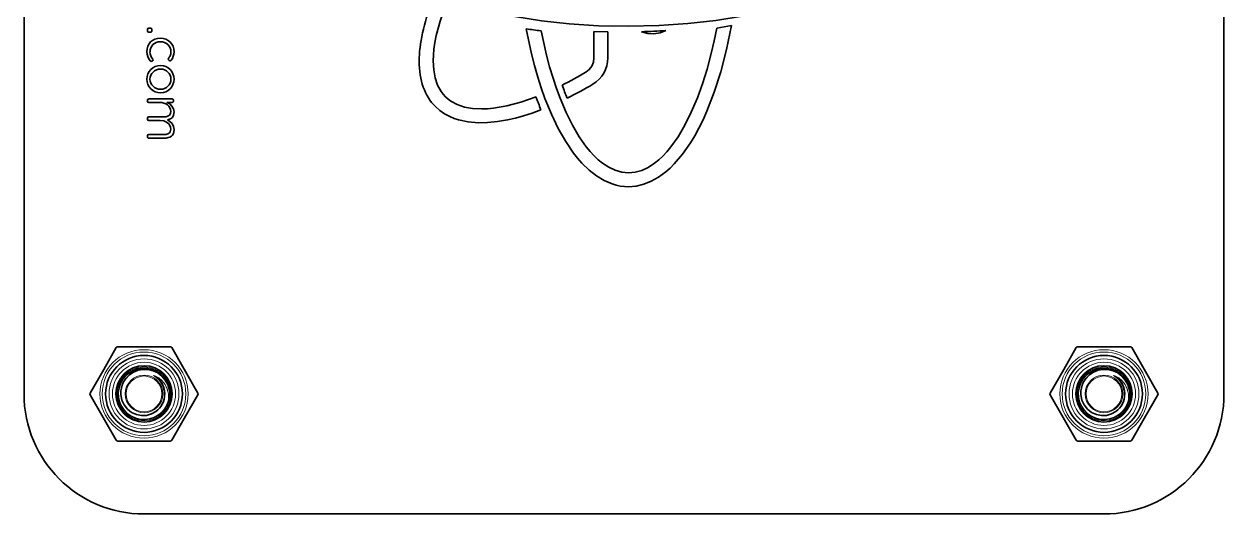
# Model space of a CAD drawing. Extents: x 413 to 941, y 150 to 687.
# Drawn here: x 835.8 to 905.8, y 385.5 to 414.1 of the extents above; entities that cross this region are included whole.
import ezdxf

# ---------------------------------------------------------------- set-up
doc = ezdxf.new("R2010")
doc.units = 0

msp = doc.modelspace()

# ---------------------------------------------------------------- linework, layer by layer
at = {"color": 7, "lineweight": 35}
for p, q in [((835.78, 448.5), (835.78, 392.5)), ((905.779, 448.5), (905.779, 392.5)), ((835.78, 392.5), (835.78, 419.375)), ((842.78, 385.5), (898.779, 385.5))]:
    msp.add_line(p, q, dxfattribs=at)
at = {"color": 7, "lineweight": 35, "ltscale": 0.00248}
for p, q in [((842.982, 413.647), (842.982, 413.747)), ((843.232, 413.747), (843.232, 413.647))]:
    msp.add_line(p, q, dxfattribs=at)
at = {"color": 7, "lineweight": 35, "ltscale": 0.002557}
for p, q in [((843.058, 413.819), (843.16, 413.819)), ((843.16, 413.575), (843.058, 413.575))]:
    msp.add_line(p, q, dxfattribs=at)
at = {"color": 7, "lineweight": 35, "ltscale": 0.021674}
msp.add_line((877.049, 413.965), (876.194, 413.82), dxfattribs=at)
at = {"color": 7, "lineweight": 35, "ltscale": 0.038301}
msp.add_line((869.024, 413.622), (869.024, 412.089), dxfattribs=at)
at = {"color": 7, "lineweight": 35, "ltscale": 0.02033}
msp.add_line((869.837, 413.601), (869.024, 413.622), dxfattribs=at)
at = {"color": 7, "lineweight": 35, "ltscale": 0.03778}
msp.add_line((869.837, 412.089), (869.837, 413.601), dxfattribs=at)
at = {"color": 7, "lineweight": 35, "ltscale": 0.000922299}
msp.add_line((843.271, 411.91), (843.241, 411.889), dxfattribs=at)
at = {"color": 7, "lineweight": 35, "ltscale": 0.000979947}
msp.add_line((844.257, 411.934), (844.224, 411.955), dxfattribs=at)
at = {"color": 7, "lineweight": 35, "ltscale": 0.00143}
msp.add_line((842.982, 409.556), (842.982, 409.614), dxfattribs=at)
at = {"color": 7, "lineweight": 35, "ltscale": 0.034038}
msp.add_line((843.058, 409.689), (844.419, 409.689), dxfattribs=at)
at = {"color": 7, "lineweight": 35, "ltscale": 0.000154877}
for p, q in [((844.137, 409.5), (844.137, 409.493)), ((844.152, 408.472), (844.152, 408.465))]:
    msp.add_line(p, q, dxfattribs=at)
at = {"color": 7, "lineweight": 35, "ltscale": 0.001353}
for p, q in [((844.494, 409.614), (844.494, 409.56)), ((842.982, 407.482), (842.982, 407.537))]:
    msp.add_line(p, q, dxfattribs=at)
at = {"color": 7, "lineweight": 35, "ltscale": 0.016382}
for p, q in [((843.713, 409.484), (843.058, 409.484)), ((843.713, 408.444), (843.058, 408.444))]:
    msp.add_line(p, q, dxfattribs=at)
at = {"color": 7, "lineweight": 35, "ltscale": 0.004358}
msp.add_line((844.419, 409.488), (844.245, 409.488), dxfattribs=at)
at = {"color": 7, "lineweight": 35, "ltscale": 0.001421}
msp.add_line((842.982, 408.517), (842.982, 408.574), dxfattribs=at)
at = {"color": 7, "lineweight": 35, "ltscale": 0.020894}
for p, q in [((843.058, 408.649), (843.893, 408.649)), ((843.058, 407.612), (843.893, 407.612))]:
    msp.add_line(p, q, dxfattribs=at)
at = {"color": 7, "lineweight": 35, "ltscale": 0.022169}
msp.add_line((843.944, 407.407), (843.058, 407.407), dxfattribs=at)
at = {"color": 7, "lineweight": 35, "ltscale": 0.036626}
for p, q in [((841.163, 395.2), (840.43, 393.931)), ((897.163, 395.2), (896.43, 393.931))]:
    msp.add_line(p, q, dxfattribs=at)
at = {"color": 7, "lineweight": 35, "ltscale": 0.076498}
for p, q in [((841.25, 395.25), (844.31, 395.25)), ((897.249, 395.25), (900.309, 395.25)), ((844.31, 389.75), (841.25, 389.75)), ((900.309, 389.75), (897.249, 389.75))]:
    msp.add_line(p, q, dxfattribs=at)
at = {"color": 7, "lineweight": 35, "ltscale": 0.076499}
for p, q in [((845.926, 392.55), (844.396, 395.2)), ((901.926, 392.55), (900.396, 395.2)), ((841.163, 389.8), (839.633, 392.45)), ((897.163, 389.8), (895.633, 392.45))]:
    msp.add_line(p, q, dxfattribs=at)
at = {"color": 7, "lineweight": 35, "ltscale": 0.039872}
for p, q in [((839.633, 392.55), (840.43, 393.931)), ((845.926, 392.45), (845.129, 391.069)), ((901.926, 392.45), (901.129, 391.069))]:
    msp.add_line(p, q, dxfattribs=at)
at = {"color": 7, "lineweight": 35, "ltscale": 0.039873}
msp.add_line((895.633, 392.55), (896.43, 393.931), dxfattribs=at)
at = {"color": 7, "lineweight": 13, "ltscale": 0.000146423}
for p, q in [((843.476, 391.475), (843.473, 391.48)), ((899.476, 391.475), (899.472, 391.48))]:
    msp.add_line(p, q, dxfattribs=at)
at = {"color": 7, "lineweight": 35, "ltscale": 0.000106421}
msp.add_line((844.178, 391.986), (844.182, 391.985), dxfattribs=at)
at = {"color": 7, "lineweight": 35, "ltscale": 0.000104934}
msp.add_line((900.178, 391.986), (900.182, 391.985), dxfattribs=at)
at = {"color": 7, "lineweight": 35, "ltscale": 0.036627}
for p, q in [((844.396, 389.8), (845.129, 391.069)), ((900.396, 389.8), (901.129, 391.069))]:
    msp.add_line(p, q, dxfattribs=at)
at = {"color": 7, "lineweight": 35}
for points in [[(855.121, 420.49), (855.157, 420.034), (855.264, 419.588), (855.439, 419.151), (855.68, 418.726), (855.949, 418.358), (856.266, 418), (856.631, 417.652), (856.935, 417.399), (857.265, 417.152), (857.919, 416.726), (858.649, 416.324), (859.451, 415.947), (860.321, 415.597), (860.935, 415.381), (861.575, 415.177), (862.248, 414.986), (862.947, 414.808), (864.41, 414.5), (865.96, 414.253), (867.588, 414.073), (869.287, 413.962), (871.046, 413.924)], [(871.046, 413.924), (872.805, 413.965), (874.503, 414.08), (876.131, 414.263), (877.681, 414.511), (879.144, 414.82), (879.844, 414.999), (880.519, 415.191), (881.158, 415.394), (881.77, 415.61), (882.64, 415.96), (883.442, 416.336), (884.172, 416.739), (884.826, 417.165), (885.156, 417.411), (885.46, 417.664), (885.825, 418.011), (886.142, 418.369), (886.411, 418.737), (886.652, 419.162), (886.828, 419.598), (886.934, 420.044), (886.97, 420.5)], [(860.363, 409.818), (860.228, 409.967), (860.107, 410.131), (859.908, 410.499), (859.766, 410.921), (859.68, 411.392), (859.652, 411.911), (859.662, 412.244), (859.693, 412.593), (859.749, 412.987), (859.83, 413.398), (860.052, 414.233), (860.363, 415.122)], [(865.074, 413.778), (865.382, 412.328), (865.56, 411.633), (865.752, 410.964), (865.954, 410.331), (866.17, 409.725), (866.543, 408.808), (866.946, 407.968), (867.378, 407.21), (867.837, 406.538), (868.076, 406.236), (868.321, 405.957), (868.741, 405.546), (869.177, 405.203), (869.626, 404.932), (870.088, 404.736), (870.323, 404.666), (870.562, 404.616), (870.802, 404.585), (871.046, 404.575)], [(871.046, 404.575), (871.496, 404.612), (871.939, 404.719), (872.373, 404.893), (872.797, 405.134), (873.211, 405.439), (873.464, 405.661), (873.711, 405.908), (874.191, 406.471), (874.649, 407.125), (874.904, 407.545), (875.15, 407.995), (875.388, 408.476), (875.617, 408.986), (876.043, 410.081), (876.426, 411.28), (876.762, 412.577), (877.049, 413.965)], [(876.194, 413.82), (876.039, 413.07), (875.87, 412.348), (875.623, 411.429), (875.352, 410.564), (875.06, 409.755), (874.706, 408.917), (874.329, 408.157), (873.93, 407.481), (873.512, 406.891), (873.281, 406.613), (873.046, 406.362), (872.808, 406.139), (872.566, 405.944), (872.195, 405.704), (871.817, 405.53), (871.434, 405.424), (871.046, 405.388)], [(842.946, 412.445), (842.961, 412.608), (843.003, 412.759), (843.073, 412.895), (843.166, 413.012), (843.281, 413.107), (843.415, 413.178), (843.568, 413.223), (843.737, 413.239)], [(843.737, 413.028), (843.608, 413.017), (843.49, 412.983), (843.387, 412.929), (843.299, 412.858), (843.228, 412.771), (843.175, 412.671), (843.141, 412.558), (843.13, 412.436)], [(843.737, 413.239), (843.904, 413.223), (844.057, 413.177), (844.192, 413.104), (844.308, 413.008), (844.402, 412.892), (844.472, 412.758), (844.516, 412.607), (844.53, 412.445)], [(844.347, 412.439), (844.336, 412.559), (844.302, 412.671), (844.249, 412.771), (844.177, 412.858), (844.089, 412.929), (843.985, 412.983), (843.867, 413.017), (843.737, 413.028)], [(871.046, 405.388), (870.654, 405.425), (870.269, 405.532), (869.891, 405.708), (869.521, 405.95), (869.282, 406.145), (869.048, 406.366), (868.812, 406.619), (868.582, 406.899), (868.168, 407.486), (867.775, 408.157), (867.403, 408.906), (867.056, 409.729), (866.842, 410.306), (866.639, 410.91), (866.442, 411.566), (866.258, 412.249), (865.939, 413.663)], [(871.806, 413.611), (872.164, 413.515), (872.527, 413.494), (872.884, 413.547), (873.224, 413.674)], [(843.289, 412.009), (843.307, 411.973), (843.301, 411.94), (843.271, 411.91)], [(843.746, 411.643), (843.908, 411.627), (844.057, 411.579), (844.19, 411.505), (844.305, 411.408), (844.399, 411.291), (844.47, 411.156), (844.515, 411.006), (844.531, 410.846)], [(844.359, 411.943), (844.329, 411.918), (844.295, 411.915), (844.257, 411.934)], [(869.024, 412.089), (868.996, 411.837), (868.903, 411.605), (868.753, 411.404), (868.555, 411.245)], [(843.746, 411.432), (843.618, 411.421), (843.501, 411.386), (843.396, 411.331), (843.306, 411.259), (843.232, 411.173), (843.176, 411.073), (843.141, 410.962), (843.129, 410.844), (843.141, 410.727), (843.176, 410.616), (843.232, 410.516), (843.306, 410.43), (843.396, 410.358), (843.501, 410.304), (843.619, 410.269), (843.745, 410.257)], [(843.745, 410.257), (843.871, 410.269), (843.985, 410.304), (844.087, 410.358), (844.176, 410.43), (844.248, 410.516), (844.302, 410.616), (844.336, 410.727), (844.347, 410.844), (844.336, 410.962), (844.302, 411.073), (844.248, 411.173), (844.176, 411.259), (844.088, 411.331), (843.985, 411.386), (843.87, 411.421), (843.746, 411.432)], [(844.531, 410.846), (844.515, 410.686), (844.47, 410.535), (844.399, 410.399), (844.305, 410.281), (844.19, 410.184), (844.057, 410.11), (843.908, 410.063), (843.745, 410.046)], [(844.419, 409.689), (844.461, 409.68), (844.486, 409.655), (844.494, 409.614)], [(844.494, 409.56), (844.486, 409.519), (844.461, 409.495), (844.419, 409.488)], [(865.647, 409.818), (864.768, 409.512), (863.941, 409.291), (863.17, 409.157), (862.808, 409.123), (862.462, 409.11), (861.944, 409.136), (861.472, 409.219), (861.05, 409.36), (860.679, 409.559), (860.514, 409.681), (860.363, 409.818)], [(844.344, 408.968), (844.33, 409.077), (844.288, 409.178), (844.225, 409.267), (844.143, 409.342), (844.047, 409.402), (843.827, 409.475), (843.713, 409.484)], [(843.893, 408.649), (844.059, 408.658), (844.203, 408.7), (844.26, 408.74), (844.305, 408.796), (844.334, 408.87), (844.344, 408.968)], [(844.137, 409.493), (844.284, 409.409), (844.41, 409.277), (844.497, 409.115), (844.522, 409.027), (844.53, 408.937)], [(844.53, 408.937), (844.507, 408.752), (844.436, 408.616), (844.317, 408.524), (844.152, 408.472)], [(859.779, 409.244), (860.036, 409.02), (860.318, 408.826), (860.625, 408.664), (860.871, 408.561), (861.129, 408.476), (861.684, 408.357), (862.287, 408.306), (862.824, 408.315), (863.392, 408.371), (863.987, 408.473), (864.445, 408.579), (864.917, 408.709), (865.416, 408.87), (865.928, 409.057)], [(844.344, 407.937), (844.33, 408.046), (844.29, 408.144), (844.227, 408.231), (844.146, 408.305), (844.05, 408.365), (843.943, 408.408), (843.713, 408.444)], [(844.152, 408.465), (844.292, 408.38), (844.413, 408.251), (844.499, 408.091), (844.53, 407.909)], [(843.893, 407.612), (844.068, 407.624), (844.21, 407.672), (844.266, 407.715), (844.308, 407.771), (844.335, 407.844), (844.344, 407.937)], [(841.573, 393.158), (841.726, 393.398), (841.926, 393.603), (842.165, 393.764), (842.435, 393.873), (842.723, 393.925), (843.019, 393.916), (843.308, 393.847), (843.578, 393.719), (843.818, 393.537), (844.017, 393.308), (844.166, 393.041), (844.264, 392.714)], [(897.573, 393.158), (897.726, 393.398), (897.926, 393.603), (898.165, 393.764), (898.435, 393.873), (898.723, 393.925), (899.018, 393.916), (899.308, 393.847), (899.578, 393.719), (899.818, 393.537), (900.017, 393.308), (900.166, 393.041), (900.264, 392.714)], [(843.476, 391.475), (843.22, 391.329), (842.934, 391.246), (842.634, 391.233), (842.336, 391.292), (842.058, 391.42), (841.816, 391.611), (841.624, 391.856), (841.493, 392.143), (841.433, 392.455), (841.431, 392.5)], [(899.476, 391.475), (899.22, 391.329), (898.934, 391.246), (898.634, 391.233), (898.336, 391.292), (898.058, 391.42), (897.816, 391.611), (897.623, 391.856), (897.493, 392.143), (897.433, 392.455), (897.431, 392.5)]]:
    msp.add_lwpolyline(points, dxfattribs=at)
at = {"color": 7, "lineweight": 13}
for points in [[(841.579, 393.156), (841.724, 393.386), (841.912, 393.584), (842.136, 393.741), (842.388, 393.853), (842.631, 393.909), (842.88, 393.922), (843.129, 393.891), (843.372, 393.816), (843.598, 393.7), (843.801, 393.545), (843.976, 393.355), (844.115, 393.136), (844.214, 392.896), (844.257, 392.72), (844.279, 392.541)], [(843.754, 393.179), (843.609, 393.352), (843.384, 393.538), (843.342, 393.575), (843.344, 393.577), (843.411, 393.559)], [(843.759, 393.182), (843.613, 393.356), (843.386, 393.54), (843.343, 393.575), (843.343, 393.576), (843.345, 393.577), (843.41, 393.555)], [(843.41, 393.555), (843.641, 393.431), (843.845, 393.257), (844.012, 393.041), (844.135, 392.783), (844.203, 392.5)], [(843.411, 393.559), (843.643, 393.435), (843.848, 393.261), (844.015, 393.044), (844.139, 392.785), (844.207, 392.501)], [(897.579, 393.156), (897.724, 393.386), (897.912, 393.584), (898.136, 393.741), (898.388, 393.853), (898.631, 393.909), (898.88, 393.922), (899.129, 393.891), (899.371, 393.816), (899.598, 393.7), (899.801, 393.545), (899.975, 393.355), (900.115, 393.136), (900.214, 392.896), (900.257, 392.72), (900.279, 392.541)], [(899.754, 393.179), (899.609, 393.352), (899.384, 393.538), (899.342, 393.575), (899.344, 393.577), (899.411, 393.559)], [(899.758, 393.182), (899.613, 393.356), (899.386, 393.54), (899.343, 393.575), (899.343, 393.576), (899.345, 393.577), (899.41, 393.555)], [(899.41, 393.555), (899.641, 393.431), (899.845, 393.257), (900.012, 393.041), (900.135, 392.783), (900.203, 392.5)], [(899.411, 393.559), (899.643, 393.435), (899.848, 393.261), (900.015, 393.044), (900.139, 392.785), (900.207, 392.501)], [(843.473, 391.48), (843.239, 391.344), (842.981, 391.261), (842.708, 391.236), (842.433, 391.271), (842.17, 391.365), (841.933, 391.515), (841.73, 391.715), (841.575, 391.956), (841.476, 392.226), (841.437, 392.501)], [(899.472, 391.48), (899.239, 391.344), (898.98, 391.261), (898.708, 391.236), (898.433, 391.271), (898.17, 391.365), (897.932, 391.515), (897.73, 391.715), (897.575, 391.956), (897.476, 392.226), (897.437, 392.501)]]:
    msp.add_lwpolyline(points, dxfattribs=at)
for centre, radius in [((842.78, 392.5), 2.575), ((842.78, 392.5), 2.441), ((898.779, 392.5), 2.575), ((898.779, 392.5), 2.441), ((842.78, 392.5), 2.041), ((842.78, 392.5), 1.841), ((898.779, 392.5), 2.041), ((898.779, 392.5), 1.841), ((842.78, 392.5), 1.571), ((842.78, 392.5), 1.099), ((842.78, 392.5), 1.043), ((898.779, 392.5), 1.571), ((898.779, 392.5), 1.099), ((898.779, 392.5), 1.043)]:
    msp.add_circle(centre, radius, dxfattribs=at)
at = {"color": 7, "lineweight": 35}
for centre, radius in [((842.78, 392.5), 2.241), ((842.78, 392.5), 1.641), ((898.779, 392.5), 2.241), ((898.779, 392.5), 1.641)]:
    msp.add_circle(centre, radius, dxfattribs=at)
for centre, radius, start, end in [((843.17, 413.756), 0.0622, 351.21996, 98.78003), ((868.316, 434.827), 21.297, 261.24287, 263.59055), ((843.169, 413.638), 0.0623, 261.31961, 9.00009), ((871.126, 445.132), 31.528, 271.23634, 273.81487), ((843.781, 412.441), 0.835, 179.70799, 219.74417), ((843.796, 412.442), 0.667, 180.54129, 220.50725), ((843.839, 412.422), 0.507, 334.64769, 1.94233), ((843.733, 412.438), 0.798, 321.72483, 0.54643), ((843.737, 410.852), 0.79, 89.33153, 180.65235), ((843.344, 412.674), 1.062, 324.51661, 333.8024), ((868.044, 412.087), 1.793, 300.78305, 0.06672), ((857.111, 430.631), 22.512, 296.56458, 300.55369), ((843.736, 410.837), 0.79, 179.56009, 270.6812), ((894.821, 420.267), 29.319, 199.47015, 201.05543), ((857.948, 429.078), 21.556, 296.18575, 300.72349), ((843.047, 409.624), 0.0647, 81.04026, 188.95921), ((844.235, 409.896), 0.409, 256.03029, 271.32697), ((920.976, 429.865), 58.849, 199.91737, 200.70716), ((843.048, 407.472), 0.0649, 171.21496, 278.78504), ((841.25, 395.15), 0.1, 90, 150), ((844.31, 395.15), 0.1, 30, 90), ((897.249, 395.15), 0.1, 90, 150), ((900.309, 395.15), 0.1, 30, 90), ((842.78, 392.5), 1.5, 8.21649, 345.83133), ((898.779, 392.5), 1.5, 8.21649, 345.83133), ((842.79, 392.55), 1.36, 153.43532, 182.07921), ((842.744, 392.473), 1.238, 1.26229, 34.98067), ((842.78, 392.5), 1.5, 345.83133, 8.21527), ((898.79, 392.55), 1.36, 153.43532, 182.07921), ((898.744, 392.473), 1.238, 1.26229, 34.98067), ((898.779, 392.5), 1.5, 345.83133, 8.21527), ((842.78, 392.5), 7, 180.00001, 270), ((839.72, 392.5), 0.1, 150, 210), ((842.747, 392.474), 1.235, 333.16685, 1.19453), ((843.61, 392.264), 0.637, 334.0224, 348.10885), ((845.839, 392.5), 0.1, 330, 30), ((895.719, 392.5), 0.1, 150, 210), ((898.779, 392.5), 7, 270, 0), ((898.747, 392.474), 1.235, 333.16685, 1.19453), ((899.61, 392.264), 0.637, 334.0224, 348.10885), ((901.839, 392.5), 0.1, 330, 30), ((842.731, 392.482), 1.253, 306.49781, 333.14972), ((898.731, 392.482), 1.253, 306.49781, 333.14972), ((841.25, 389.85), 0.1, 210, 270), ((844.31, 389.85), 0.1, 270, 330), ((897.249, 389.85), 0.1, 210, 270), ((900.309, 389.85), 0.1, 270, 330)]:
    msp.add_arc(centre, radius, start, end, dxfattribs=at)
at = {"color": 7, "lineweight": 13}
for centre, radius, start, end in [((842.78, 392.5), 1.49, 19.60268, 339.83063), ((842.78, 392.5), 1.229, 316.22136, 59.13412), ((898.779, 392.5), 1.49, 19.60268, 339.83063), ((898.779, 392.5), 1.229, 316.22136, 59.13412), ((842.79, 392.55), 1.355, 153.41326, 182.05629), ((842.744, 392.473), 1.232, 1.24778, 34.97918), ((898.79, 392.55), 1.355, 153.41326, 182.05629), ((898.744, 392.473), 1.232, 1.24778, 34.97918), ((842.747, 392.474), 1.23, 333.14627, 1.17951), ((842.77, 392.313), 1.445, 346.94603, 7.44493), ((842.77, 392.313), 1.45, 346.94618, 7.46111), ((898.746, 392.474), 1.23, 333.14627, 1.17951), ((898.77, 392.313), 1.445, 346.94603, 7.44493), ((898.77, 392.313), 1.45, 346.94618, 7.46111), ((842.731, 392.482), 1.247, 306.47089, 333.12814), ((898.731, 392.482), 1.247, 306.47089, 333.12814)]:
    msp.add_arc(centre, radius, start, end, dxfattribs=at)
at = {"color": 7, "lineweight": 35}
for centre, major_axis, ratio, start_param, end_param in [((869.425, 419.8), (-9.701, -10.372), 0.41041, 5.485728, 5.869656), ((847.007, 409.961), (4.007, -3.839), 0.096964, 3.040716, 3.234213), ((851.189, 421.48), (8.189, 7.885), 0.067754, 3.07644, 3.211836), ((843.667, 418.677), (-0.472, -6.801), 0.096068, 6.194402, 6.351801), ((857.119, 415.858), (12.926, 3.866), 0.061201, 3.070567, 3.194513), ((894.654, 438.934), (35.043, 29.506), 0.251911, 2.932588, 3.163203), ((847.007, 413.343), (4.007, 3.839), 0.096964, 3.048972, 3.242469), ((851.189, 400.405), (8.187, -8.225), 0.067801, 3.074206, 3.209603), ((851.189, 416.349), (8.189, 7.885), 0.067754, 3.07644, 3.211836), ((851.189, 399.368), (8.187, -8.225), 0.067801, 3.074206, 3.209603), ((726.144, 514.716), (118.294, -107.139), 0.050956, 6.226983, 6.273158), ((756.417, 498.949), (87.992, -91.401), 0.050662, 6.276775, 6.335795)]:
    msp.add_ellipse(centre, major_axis=major_axis, ratio=ratio, start_param=start_param, end_param=end_param, dxfattribs=at)

doc.saveas('drawing.dxf')
